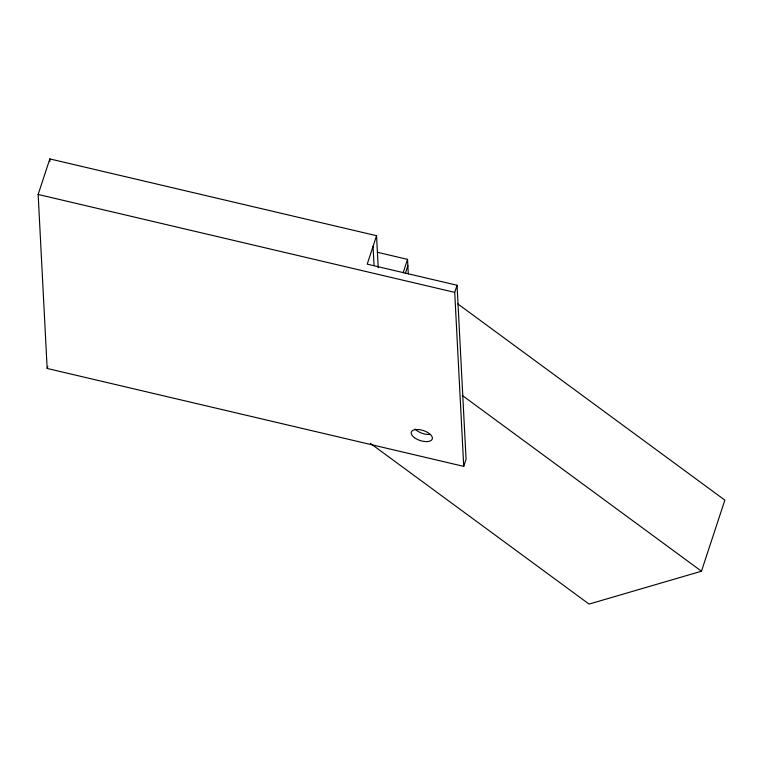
<?xml version="1.0" encoding="UTF-8"?>
<svg xmlns="http://www.w3.org/2000/svg" width="763" height="763" viewBox="0 0 763 763"><rect width="100%" height="100%" fill="white"/><g stroke="black" fill="none" stroke-linecap="round" stroke-linejoin="round"><path stroke-width="1.14" d="M376.56 235.71L367.213 264.151L457.056 285.267L466.069 459.259L463.723 466.374L47.153 368.462L38.15 194.46L49.833 158.914L376.56 235.71L378.21 267.689M47.153 368.462L47.821 366.431M403.131 272.772L407.537 259.372L377.418 252.286M405.277 273.612L407.871 265.734M463.723 466.374L454.719 292.372L457.056 285.267M370.332 443.341L589.074 604.086L701.474 571.22L724.85 500.127L457.8 303.893M38.15 194.46L454.719 292.372M462.292 395.444L701.474 571.22M407.537 259.372L408.291 273.907M373.05 246.373L374.042 265.4M49.833 158.914L49.957 161.289M429.683 434.471A11.044 5.236 18.2 0 1 415.072 429.044M414.481 437.685A11.044 5.236 18.2 0 0 432.116 439.393A11.044 5.236 18.2 0 0 418.763 429.579A11.044 5.236 18.2 0 0 414.481 437.685"/></g></svg>
